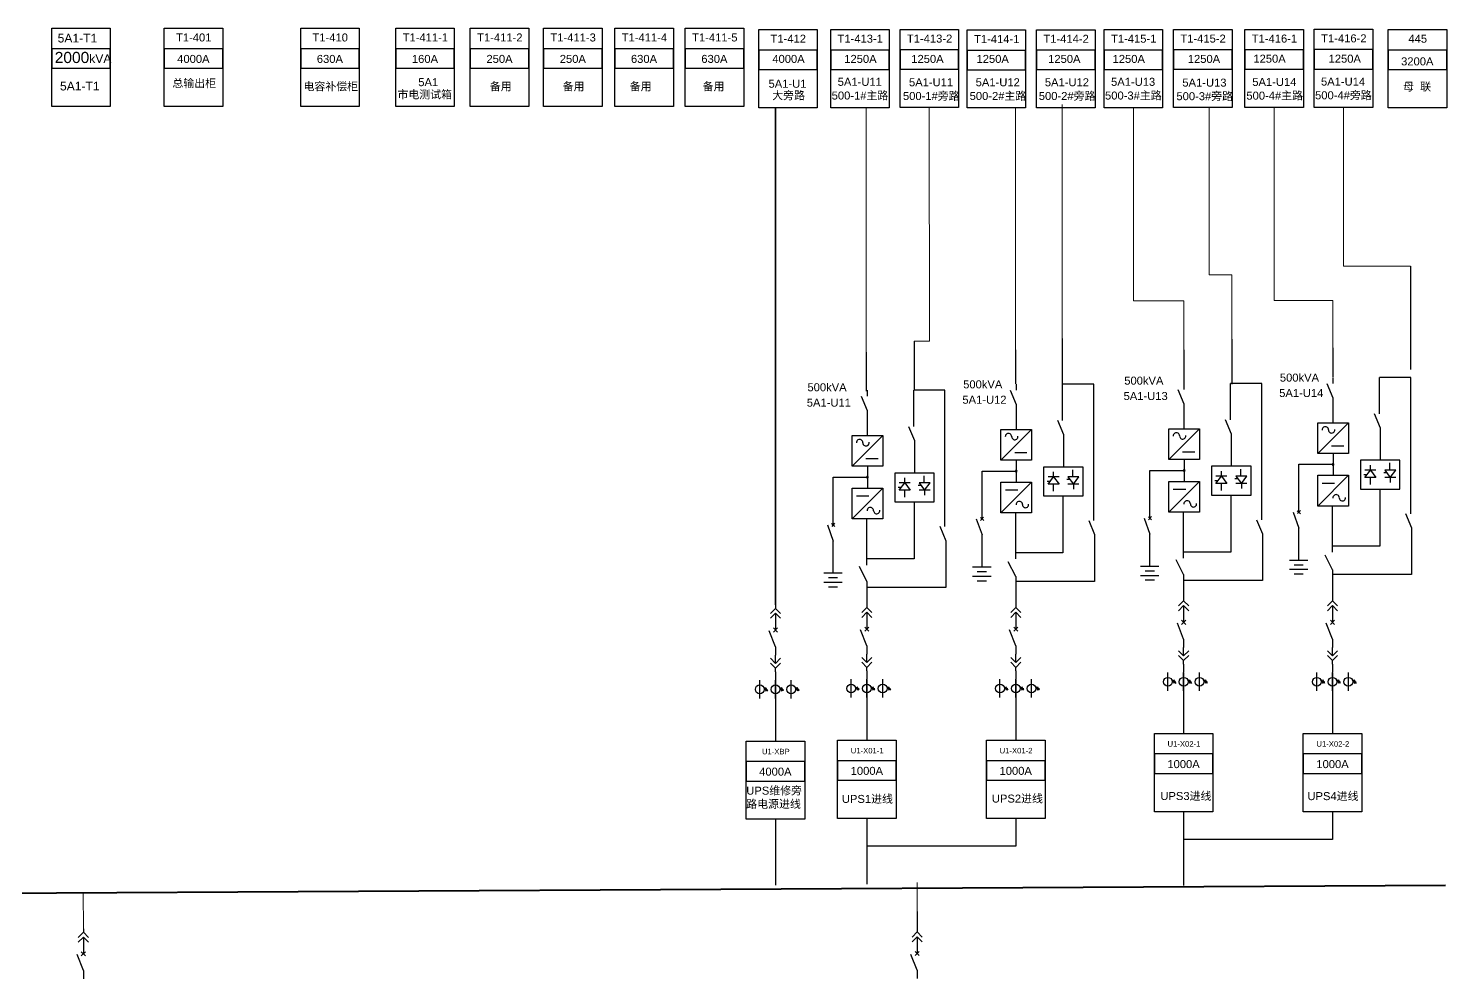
# Model space of a CAD drawing. Header units: millimetres. Extents: x -3460 to -460, y 6070 to 9130.
# Drawn here: x -2582.6 to -2456.2, y 6322.4 to 6407 of the extents above; entities that cross this region are included whole.
import ezdxf
from ezdxf.enums import TextEntityAlignment as Align

# ---------------------------------------------------------------- set-up
doc = ezdxf.new("R2010")
doc.units = ezdxf.units.MM
doc.header["$LTSCALE"] = 1000
doc.header["$MEASUREMENT"] = 0
doc.styles.get("Standard").update_dxf_attribs({"font": 'arial.ttf'})

# ---------------------------------------------------------------- blocks, each defined once
blk = doc.blocks.new('DYDQAA03')
at = {"color": 0}
for points in [[(0, 0), (0, -1.5)], [(-2.12, -3.62), (0, -1.5)], [(-2.12, -5.62), (0, -3.5)], [(2.12, -3.62), (0, -1.5)], [(2.12, -5.62), (0, -3.5)], [(0, -3.5), (0, -7)]]:
    blk.add_lwpolyline(points, dxfattribs=at)
blk = doc.blocks.new('DYDQAA09')
at = {"color": 0}
blk.add_lwpolyline([(0, 0), (0, -3.5)], dxfattribs=at)
blk.add_lwpolyline([(0, 0), (0, -3.5)], dxfattribs=at)
blk.add_lwpolyline([(0, 0), (0, -3.5)], dxfattribs=at)
blk.add_lwpolyline([(0, 0), (0, -3.5)], dxfattribs=at)
blk.add_lwpolyline([(0, 0), (0, -3.5)], dxfattribs=at)
blk.add_lwpolyline([(0, 0), (0, -3.5)], dxfattribs=at)
blk.add_lwpolyline([(0, 0), (0, -3.5)], dxfattribs=at)
blk.add_lwpolyline([(0, 0), (0, -3.5)], dxfattribs=at)
blk.add_lwpolyline([(0, 0), (0, -3.5)], dxfattribs=at)
blk = doc.blocks.new('DYDQ0201')
at = {"color": 0}
for points in [[(0.86, -0.86), (-0.86, 0.86)], [(-0.86, -0.86), (0.86, 0.86)], [(0, -7), (-2.61, -0.37)]]:
    blk.add_lwpolyline(points, dxfattribs=at)
blk = doc.blocks.new('DYDQAA04')
at = {"color": 0}
for points in [[(0, -3.5), (0, 0)], [(-2.12, -1.38), (0, -3.5)], [(-2.12, -3.38), (0, -5.5)], [(2.12, -1.38), (0, -3.5)], [(2.12, -3.38), (0, -5.5)], [(0, -7), (0, -5.5)]]:
    blk.add_lwpolyline(points, dxfattribs=at)
blk = doc.blocks.new('A$C03DD39B5')
for p, q in [((417, 475), (283, 392)), ((417, 422), (283, 339)), ((350, 333), (350, 467))]:
    blk.add_line(p, q)
blk.add_lwpolyline([(700, 167), (0, 167)])
blk.add_circle((350, 167), 167)
blk = doc.blocks.new('DYDQAA05')
at = {"color": 0}
blk.add_lwpolyline([(0, 0), (0, -7)], dxfattribs=at)

msp = doc.modelspace()

# ---------------------------------------------------------------- linework, layer by layer
at = {"color": 3, "lineweight": 13, "ltscale": 0.02468, "true_color": 0x00ff00}
for p, q in [((-2490.48, 6400.2, 7750.71), (-2490.48, 6379.38, 7629.92)), ((-2502.31, 6399.94, 120.78), (-2502.3, 6379.12)), ((-2477.37, 6399.94, 1506.8), (-2477.37, 6385.05)), ((-2465.41, 6399.95, -4616.33), (-2465.41, 6385.82)), ((-2477.37, 6385.05), (-2475.37, 6385.04)), ((-2475.37, 6379.3, 7629.92), (-2475.37, 6385.04)), ((-2465.41, 6385.82), (-2459.45, 6385.81, 7629.92)), ((-2503.65, 6379.12, 7629.92), (-2502.3, 6379.12))]:
    msp.add_line(p, q, dxfattribs=at)
at = {"color": 5, "lineweight": 35}
msp.add_line((-2516.01, 6399.92, 120.78), (-2516.01, 6355.66, -704.02), dxfattribs=at)
at = {"color": 6, "lineweight": 13, "ltscale": 0.02468, "true_color": 0xff00ff}
for p, q in [((-2507.92, 6377.87, 7629.92), (-2507.92, 6399.92, -570.86)), ((-2494.63, 6378.36, 7629.92), (-2494.63, 6399.9, 120.78)), ((-2484.12, 6399.92, 815.16), (-2484.12, 6382.74)), ((-2471.59, 6399.94, -5307.97), (-2471.59, 6382.77)), ((-2484.12, 6382.74), (-2479.63, 6382.74)), ((-2479.62, 6378.35, 7629.92), (-2479.63, 6382.74)), ((-2471.59, 6382.77), (-2466.37, 6382.77)), ((-2466.37, 6382.77), (-2466.37, 6378.1, 7629.92))]:
    msp.add_line(p, q, dxfattribs=at)
at = {"color": 3}
for p, q in [((-2459.45, 6385.81, 15259.85), (-2459.45, 6376.62, 15259.85)), ((-2490.48, 6379.38, 7629.92), (-2490.48, 6375.33, 7629.92)), ((-2475.37, 6379.3, 7629.92), (-2475.37, 6375.31, 7629.92)), ((-2487.64, 6363.17, -704.02), (-2487.64, 6375.3, -704.02)), ((-2472.69, 6363.23, -704.02), (-2472.69, 6375.36, -704.02)), ((-2459.42, 6363.76, -704.02), (-2459.42, 6375.89, -704.02)), ((-2500.91, 6362.63, -704.02), (-2500.91, 6374.76, -704.02)), ((-2462.18, 6365.96, -704.02), (-2462.18, 6362.5, -704.02)), ((-2503.66, 6364.83, -704.02), (-2503.66, 6361.37, -704.02)), ((-2497.61, 6363.31, -704.02), (-2497.61, 6364.77, -704.02)), ((-2490.4, 6365.37, -704.02), (-2490.4, 6361.91, -704.02)), ((-2482.66, 6363.37, -704.02), (-2482.66, 6364.83, -704.02)), ((-2475.44, 6365.43, -704.02), (-2475.44, 6361.97, -704.02)), ((-2469.4, 6363.91, -704.02), (-2469.4, 6365.37, -704.02)), ((-2510.88, 6362.78, -704.02), (-2510.88, 6364.23, -704.02)), ((-2497.45, 6363.16, -704.02), (-2497.75, 6363.44, -704.02)), ((-2497.47, 6363.46, -704.02), (-2497.74, 6363.18, -704.02)), ((-2494.6, 6359.74, -704.02), (-2494.6, 6363.86, -704.02)), ((-2482.52, 6363.52, -704.02), (-2482.79, 6363.24, -704.02)), ((-2482.5, 6363.22, -704.02), (-2482.79, 6363.5, -704.02)), ((-2479.65, 6359.8, -704.02), (-2479.65, 6363.91, -704.02)), ((-2469.9, 6363.91, -704.02), (-2469.4, 6362.48, -704.02)), ((-2469.24, 6363.76, -704.02), (-2469.53, 6364.04, -704.02)), ((-2469.25, 6364.06, -704.02), (-2469.52, 6363.78, -704.02)), ((-2466.39, 6360.34, -704.02), (-2466.39, 6364.45, -704.02)), ((-2459.89, 6363.78, -704.02), (-2459.36, 6362.5, -704.02)), ((-2511.38, 6362.78, -704.02), (-2510.88, 6361.34, -704.02)), ((-2510.72, 6362.62, -704.02), (-2511.01, 6362.91, -704.02)), ((-2510.74, 6362.92, -704.02), (-2511, 6362.64, -704.02)), ((-2507.87, 6359.2, -704.02), (-2507.87, 6363.32, -704.02)), ((-2501.38, 6362.65, -704.02), (-2500.84, 6361.37, -704.02)), ((-2498.12, 6363.31, -704.02), (-2497.61, 6361.88, -704.02)), ((-2488.11, 6363.18, -704.02), (-2487.58, 6361.91, -704.02)), ((-2483.16, 6363.37, -704.02), (-2482.66, 6361.94, -704.02)), ((-2473.16, 6363.24, -704.02), (-2472.62, 6361.97, -704.02)), ((-2469.4, 6359.61, -704.02), (-2469.4, 6362.48, -704.02)), ((-2459.36, 6362.5, -704.02), (-2459.36, 6358.35, -704.02)), ((-2510.88, 6358.48, -704.02), (-2510.88, 6361.34, -704.02)), ((-2500.84, 6361.37, -704.02), (-2500.84, 6357.21, -704.02)), ((-2497.61, 6359.01, -704.02), (-2497.61, 6361.88, -704.02)), ((-2487.58, 6361.91, -704.02), (-2487.58, 6357.75, -704.02)), ((-2482.66, 6359.07, -704.02), (-2482.66, 6361.94, -704.02)), ((-2472.62, 6361.97, -704.02), (-2472.62, 6357.81, -704.02)), ((-2479.65, 6358.35, -704.02), (-2480.31, 6359.66, -704.02)), ((-2466.39, 6358.77, -704.02), (-2467.05, 6360.09, -704.02)), ((-2507.87, 6357.75, -704.02), (-2508.53, 6359.06, -704.02)), ((-2494.6, 6358.18, -704.02), (-2495.27, 6359.49, -704.02)), ((-2466.39, 6358.77, -704.02), (-2466.39, 6356.33, -704.02)), ((-2507.87, 6357.75, -704.02), (-2507.87, 6355.74, -704.02)), ((-2500.84, 6357.21, -704.02), (-2507.87, 6357.21, -704.02)), ((-2494.6, 6358.18, -704.02), (-2494.6, 6355.74, -704.02)), ((-2487.58, 6357.75, -704.02), (-2494.6, 6357.75, -704.02)), ((-2479.65, 6358.35, -704.02), (-2479.65, 6356.33, -704.02)), ((-2472.62, 6357.81, -704.02), (-2479.65, 6357.81, -704.02)), ((-2459.36, 6358.35, -704.02), (-2466.39, 6358.35, -704.02))]:
    msp.add_line(p, q, dxfattribs=at)
at = {"color": 3, "true_color": 0x00ff00}
msp.add_line((-2503.65, 6379.12, 7629.92), (-2503.65, 6374.81, 7629.92), dxfattribs=at)
at = {"color": 6}
for p, q in [((-2507.92, 6378.16, 7629.92), (-2507.92, 6374.67, 7629.92)), ((-2494.63, 6378.36, 7629.92), (-2494.63, 6375.35, 7629.92)), ((-2479.62, 6378.35, 7629.92), (-2479.62, 6375.26, 7629.92)), ((-2466.37, 6378.54, 7629.92), (-2466.37, 6375.95, 7629.92))]:
    msp.add_line(p, q, dxfattribs=at)
at = {"color": 3, "lineweight": -2}
for p, q in [((-2495.11, 6374.77, -704.02), (-2494.58, 6373.49, -704.02)), ((-2494.55, 6374.77, -704.02), (-2494.55, 6375.3, -704.02)), ((-2487.64, 6375.3, -704.02), (-2490.43, 6375.3, -704.02)), ((-2490.43, 6372.08, -704.02), (-2490.43, 6375.3, -704.02)), ((-2487.64, 6375.3, -704.02), (-2490.43, 6375.3, -704.02)), ((-2480.16, 6374.83, -704.02), (-2479.63, 6373.55, -704.02)), ((-2479.59, 6374.83, -704.02), (-2479.59, 6375.36, -704.02)), ((-2472.69, 6375.36, -704.02), (-2475.47, 6375.36, -704.02)), ((-2475.47, 6372.13, -704.02), (-2475.47, 6375.36, -704.02)), ((-2472.69, 6375.36, -704.02), (-2475.47, 6375.36, -704.02)), ((-2466.9, 6375.37, -704.02), (-2466.36, 6374.09, -704.02)), ((-2466.33, 6375.37, -704.02), (-2466.33, 6375.89, -704.02)), ((-2459.42, 6375.89, -704.02), (-2462.21, 6375.89, -704.02)), ((-2462.21, 6372.67, -704.02), (-2462.21, 6375.89, -704.02)), ((-2459.42, 6375.89, -704.02), (-2462.21, 6375.89, -704.02)), ((-2508.38, 6374.23, -704.02), (-2507.84, 6372.96, -704.02)), ((-2507.81, 6374.24, -704.02), (-2507.81, 6374.76, -704.02)), ((-2500.91, 6374.76, -704.02), (-2503.69, 6374.76, -704.02)), ((-2503.69, 6371.54, -704.02), (-2503.69, 6374.76, -704.02)), ((-2500.91, 6374.76, -704.02), (-2503.69, 6374.76, -704.02)), ((-2479.63, 6373.55, -704.02), (-2479.63, 6371.37, -704.02)), ((-2466.36, 6374.09, -704.02), (-2466.36, 6371.91, -704.02)), ((-2507.84, 6372.96, -704.02), (-2507.84, 6370.77, -704.02)), ((-2494.58, 6373.49, -704.02), (-2494.58, 6371.31, -704.02)), ((-2462.68, 6372.69, -704.02), (-2462.14, 6371.41, -704.02)), ((-2504.16, 6371.55, -704.02), (-2503.63, 6370.28, -704.02)), ((-2493.2, 6371.27, -704.02), (-2495.93, 6368.54, -704.02)), ((-2495.93, 6371.27, -704.02), (-2493.2, 6371.27, -704.02)), ((-2495.93, 6368.54, -704.02), (-2495.93, 6371.27, -704.02)), ((-2493.2, 6371.27, -704.02), (-2493.2, 6368.54, -704.02)), ((-2490.9, 6372.09, -704.02), (-2490.36, 6370.81, -704.02)), ((-2478.24, 6371.33, -704.02), (-2480.98, 6368.6, -704.02)), ((-2480.98, 6371.33, -704.02), (-2478.24, 6371.33, -704.02)), ((-2480.98, 6368.6, -704.02), (-2480.98, 6371.33, -704.02)), ((-2478.24, 6371.33, -704.02), (-2478.24, 6368.6, -704.02)), ((-2475.94, 6372.15, -704.02), (-2475.41, 6370.87, -704.02)), ((-2464.98, 6371.87, -704.02), (-2467.71, 6369.14, -704.02)), ((-2467.71, 6371.87, -704.02), (-2464.98, 6371.87, -704.02)), ((-2467.71, 6369.14, -704.02), (-2467.71, 6371.87, -704.02)), ((-2464.98, 6371.87, -704.02), (-2464.98, 6369.14, -704.02)), ((-2462.14, 6371.41, -704.02), (-2462.14, 6368.53, -704.02)), ((-2506.46, 6370.73, -704.02), (-2509.19, 6368, -704.02)), ((-2509.19, 6370.73, -704.02), (-2506.46, 6370.73, -704.02)), ((-2509.19, 6368, -704.02), (-2509.19, 6370.73, -704.02)), ((-2506.46, 6370.73, -704.02), (-2506.46, 6368, -704.02)), ((-2503.63, 6370.28, -704.02), (-2503.63, 6367.39, -704.02)), ((-2490.36, 6370.81, -704.02), (-2490.36, 6367.93, -704.02)), ((-2475.41, 6370.87, -704.02), (-2475.41, 6367.99, -704.02)), ((-2466.48, 6369.82, -704.02), (-2465.39, 6369.82, -704.02)), ((-2507.96, 6368.68, -704.02), (-2506.87, 6368.68, -704.02)), ((-2493.2, 6368.54, -704.02), (-2495.93, 6368.54, -704.02)), ((-2494.7, 6369.22, -704.02), (-2493.61, 6369.22, -704.02)), ((-2494.56, 6368.55, -704.02), (-2494.56, 6366.63, -704.02)), ((-2478.24, 6368.6, -704.02), (-2480.98, 6368.6, -704.02)), ((-2479.75, 6369.28, -704.02), (-2478.65, 6369.28, -704.02)), ((-2479.6, 6368.61, -704.02), (-2479.6, 6366.69, -704.02)), ((-2464.98, 6369.14, -704.02), (-2467.71, 6369.14, -704.02)), ((-2466.34, 6369.15, -704.02), (-2466.34, 6367.22, -704.02)), ((-2462.14, 6368.53, -704.02), (-2463.91, 6368.53, -704.02)), ((-2463.91, 6368.53, -704.02), (-2463.91, 6365.96, -704.02)), ((-2460.38, 6368.53, -704.02), (-2462.14, 6368.53, -704.02)), ((-2460.38, 6365.96, -704.02), (-2460.38, 6368.53, -704.02)), ((-2506.46, 6368, -704.02), (-2509.19, 6368, -704.02)), ((-2507.82, 6368.02, -704.02), (-2507.82, 6366.09, -704.02)), ((-2503.63, 6367.39, -704.02), (-2505.39, 6367.39, -704.02)), ((-2505.39, 6367.39, -704.02), (-2505.39, 6364.83, -704.02)), ((-2501.86, 6367.39, -704.02), (-2503.63, 6367.39, -704.02)), ((-2501.86, 6364.83, -704.02), (-2501.86, 6367.39, -704.02)), ((-2497.61, 6367.57, -704.02), (-2494.56, 6367.57, -704.02)), ((-2497.61, 6364.77, -704.02), (-2497.61, 6367.57, -704.02)), ((-2497.61, 6364.77, -704.02), (-2497.61, 6367.54, -704.02)), ((-2490.36, 6367.93, -704.02), (-2492.13, 6367.93, -704.02)), ((-2492.13, 6367.93, -704.02), (-2492.13, 6365.37, -704.02)), ((-2491.23, 6367.06, -704.02), (-2491.23, 6367.5, -704.02)), ((-2488.6, 6367.93, -704.02), (-2490.36, 6367.93, -704.02)), ((-2489.51, 6367.08, -704.02), (-2489.51, 6367.69, -704.02)), ((-2488.6, 6365.37, -704.02), (-2488.6, 6367.93, -704.02)), ((-2482.66, 6367.63, -704.02), (-2479.6, 6367.63, -704.02)), ((-2482.66, 6364.83, -704.02), (-2482.66, 6367.63, -704.02)), ((-2482.66, 6364.83, -704.02), (-2482.66, 6367.6, -704.02)), ((-2475.41, 6367.99, -704.02), (-2477.17, 6367.99, -704.02)), ((-2477.17, 6367.99, -704.02), (-2477.17, 6365.43, -704.02)), ((-2476.28, 6367.12, -704.02), (-2476.28, 6367.56, -704.02)), ((-2473.64, 6367.99, -704.02), (-2475.41, 6367.99, -704.02)), ((-2474.55, 6367.14, -704.02), (-2474.55, 6367.75, -704.02)), ((-2473.64, 6365.43, -704.02), (-2473.64, 6367.99, -704.02)), ((-2469.4, 6368.17, -704.02), (-2466.34, 6368.17, -704.02)), ((-2469.4, 6365.37, -704.02), (-2469.4, 6368.17, -704.02)), ((-2469.4, 6365.37, -704.02), (-2469.4, 6368.14, -704.02)), ((-2463.33, 6367.24, -704.02), (-2463.59, 6367.24, -704.02)), ((-2462.52, 6367.66, -704.02), (-2463.51, 6367.66, -704.02)), ((-2463.51, 6367, -704.02), (-2463.02, 6367.66, -704.02)), ((-2463.02, 6367.66, -704.02), (-2463.02, 6368.1, -704.02)), ((-2463.02, 6367.66, -704.02), (-2462.52, 6367, -704.02)), ((-2461.57, 6367.42, -704.02), (-2461.83, 6367.42, -704.02)), ((-2460.76, 6367.66, -704.02), (-2461.74, 6367.66, -704.02)), ((-2461.74, 6367.66, -704.02), (-2461.25, 6367, -704.02)), ((-2461.29, 6367.67, -704.02), (-2461.29, 6368.29, -704.02)), ((-2461.25, 6367, -704.02), (-2460.76, 6367.66, -704.02)), ((-2510.88, 6367.03, -704.02), (-2507.82, 6367.03, -704.02)), ((-2510.88, 6364.23, -704.02), (-2510.88, 6367.03, -704.02)), ((-2510.88, 6364.23, -704.02), (-2510.88, 6367, -704.02)), ((-2509.19, 6366.05, -704.02), (-2506.46, 6366.05, -704.02)), ((-2506.46, 6366.05, -704.02), (-2509.19, 6363.32, -704.02)), ((-2509.19, 6363.32, -704.02), (-2509.19, 6366.05, -704.02)), ((-2506.46, 6366.05, -704.02), (-2506.46, 6363.32, -704.02)), ((-2504.81, 6366.11, -704.02), (-2505.08, 6366.11, -704.02)), ((-2504, 6366.52, -704.02), (-2504.99, 6366.52, -704.02)), ((-2504.99, 6365.87, -704.02), (-2504.5, 6366.52, -704.02)), ((-2504.5, 6366.53, -704.02), (-2504.5, 6366.96, -704.02)), ((-2504.5, 6366.52, -704.02), (-2504, 6365.87, -704.02)), ((-2503.05, 6366.28, -704.02), (-2503.31, 6366.28, -704.02)), ((-2502.24, 6366.52, -704.02), (-2503.22, 6366.52, -704.02)), ((-2503.22, 6366.52, -704.02), (-2502.73, 6365.87, -704.02)), ((-2502.77, 6366.54, -704.02), (-2502.77, 6367.15, -704.02)), ((-2502.73, 6365.87, -704.02), (-2502.24, 6366.52, -704.02)), ((-2495.93, 6366.59, -704.02), (-2493.2, 6366.59, -704.02)), ((-2493.2, 6366.59, -704.02), (-2495.93, 6363.86, -704.02)), ((-2495.93, 6363.86, -704.02), (-2495.93, 6366.59, -704.02)), ((-2493.2, 6366.59, -704.02), (-2493.2, 6363.86, -704.02)), ((-2491.55, 6366.65, -704.02), (-2491.81, 6366.65, -704.02)), ((-2490.74, 6367.06, -704.02), (-2491.73, 6367.06, -704.02)), ((-2491.73, 6366.4, -704.02), (-2491.23, 6367.06, -704.02)), ((-2490.74, 6366.4, -704.02), (-2491.73, 6366.4, -704.02)), ((-2491.27, 6366.39, -704.02), (-2491.27, 6365.77, -704.02)), ((-2491.23, 6367.06, -704.02), (-2490.74, 6366.4, -704.02)), ((-2489.79, 6366.82, -704.02), (-2490.05, 6366.82, -704.02)), ((-2488.98, 6367.06, -704.02), (-2489.96, 6367.06, -704.02)), ((-2489.96, 6367.06, -704.02), (-2489.47, 6366.4, -704.02)), ((-2488.98, 6366.4, -704.02), (-2489.96, 6366.4, -704.02)), ((-2489.47, 6366.4, -704.02), (-2488.98, 6367.06, -704.02)), ((-2489.47, 6366.4, -704.02), (-2489.47, 6365.96, -704.02)), ((-2480.98, 6366.65, -704.02), (-2478.24, 6366.65, -704.02)), ((-2478.24, 6366.65, -704.02), (-2480.98, 6363.91, -704.02)), ((-2480.98, 6363.91, -704.02), (-2480.98, 6366.65, -704.02)), ((-2480.57, 6365.97, -704.02), (-2479.47, 6365.97, -704.02)), ((-2478.24, 6366.65, -704.02), (-2478.24, 6363.91, -704.02)), ((-2476.6, 6366.7, -704.02), (-2476.86, 6366.7, -704.02)), ((-2475.79, 6367.12, -704.02), (-2476.77, 6367.12, -704.02)), ((-2476.77, 6366.46, -704.02), (-2476.28, 6367.12, -704.02)), ((-2475.79, 6366.46, -704.02), (-2476.77, 6366.46, -704.02)), ((-2476.32, 6366.45, -704.02), (-2476.32, 6365.83, -704.02)), ((-2476.28, 6367.12, -704.02), (-2475.79, 6366.46, -704.02)), ((-2474.83, 6366.88, -704.02), (-2475.09, 6366.88, -704.02)), ((-2474.02, 6367.12, -704.02), (-2475, 6367.12, -704.02)), ((-2475, 6367.12, -704.02), (-2474.51, 6366.46, -704.02)), ((-2474.02, 6366.46, -704.02), (-2475, 6366.46, -704.02)), ((-2474.51, 6366.46, -704.02), (-2474.02, 6367.12, -704.02)), ((-2474.51, 6366.46, -704.02), (-2474.51, 6366.02, -704.02)), ((-2467.71, 6367.19, -704.02), (-2464.98, 6367.19, -704.02)), ((-2464.98, 6367.19, -704.02), (-2467.71, 6364.45, -704.02)), ((-2467.71, 6364.45, -704.02), (-2467.71, 6367.19, -704.02)), ((-2467.3, 6366.5, -704.02), (-2466.21, 6366.5, -704.02)), ((-2464.98, 6367.19, -704.02), (-2464.98, 6364.45, -704.02)), ((-2463.91, 6365.96, -704.02), (-2462.14, 6365.96, -704.02)), ((-2462.52, 6367, -704.02), (-2463.51, 6367, -704.02)), ((-2463.05, 6366.98, -704.02), (-2463.05, 6366.37, -704.02)), ((-2462.14, 6365.96, -704.02), (-2460.38, 6365.96, -704.02)), ((-2460.76, 6367, -704.02), (-2461.74, 6367, -704.02)), ((-2461.25, 6367, -704.02), (-2461.25, 6366.56, -704.02)), ((-2508.78, 6365.37, -704.02), (-2507.69, 6365.37, -704.02)), ((-2505.39, 6364.83, -704.02), (-2503.63, 6364.83, -704.02)), ((-2504, 6365.87, -704.02), (-2504.99, 6365.87, -704.02)), ((-2504.53, 6365.85, -704.02), (-2504.53, 6365.24, -704.02)), ((-2503.63, 6364.83, -704.02), (-2501.86, 6364.83, -704.02)), ((-2502.24, 6365.87, -704.02), (-2503.22, 6365.87, -704.02)), ((-2502.73, 6365.86, -704.02), (-2502.73, 6365.42, -704.02)), ((-2495.52, 6365.91, -704.02), (-2494.43, 6365.91, -704.02)), ((-2492.13, 6365.37, -704.02), (-2490.36, 6365.37, -704.02)), ((-2490.36, 6365.37, -704.02), (-2488.6, 6365.37, -704.02)), ((-2477.17, 6365.43, -704.02), (-2475.41, 6365.43, -704.02)), ((-2475.41, 6365.43, -704.02), (-2473.64, 6365.43, -704.02)), ((-2493.2, 6363.86, -704.02), (-2495.93, 6363.86, -704.02)), ((-2478.24, 6363.91, -704.02), (-2480.98, 6363.91, -704.02)), ((-2464.98, 6364.45, -704.02), (-2467.71, 6364.45, -704.02)), ((-2506.46, 6363.32, -704.02), (-2509.19, 6363.32, -704.02))]:
    msp.add_line(p, q, dxfattribs=at)
for p, q in [((-2479.65, 6349.58, 1497.21), (-2479.65, 6347.94, 1497.21)), ((-2466.39, 6349.58, 1497.21), (-2466.39, 6347.94, 1497.21)), ((-2516.01, 6348.91, 1497.21), (-2516.01, 6347.27, 1497.21)), ((-2507.87, 6348.99, 1497.21), (-2507.87, 6347.35, 1497.21)), ((-2494.6, 6348.99, 1497.21), (-2494.6, 6347.35, 1497.21)), ((-2516.01, 6347.27, 3698.43), (-2516.01, 6343.52, 1338.4)), ((-2507.87, 6347.35, 3698.43), (-2507.87, 6343.6, 1370.91)), ((-2494.6, 6347.35, 3698.43), (-2494.6, 6343.6, 1339.42)), ((-2479.65, 6347.94, 3698.43), (-2479.65, 6344.19, 1370.91)), ((-2466.39, 6347.94, 3698.43), (-2466.39, 6344.19, 1339.42)), ((-2479.65, 6337.24, 1370.91), (-2479.65, 6330.66, 1370.91)), ((-2466.39, 6337.24, 1370.91), (-2466.39, 6334.77, 1370.91)), ((-2516.01, 6336.57, 1370.91), (-2516.01, 6330.71, 1370.91)), ((-2507.87, 6336.64, 1370.91), (-2507.87, 6330.79, 1370.91)), ((-2494.6, 6336.64, 1370.91), (-2494.6, 6334.17, 1370.91)), ((-2466.39, 6334.77, 1370.91), (-2479.65, 6334.77, 1370.91)), ((-2494.6, 6334.17, 1370.91), (-2507.87, 6334.17, 1370.91))]:
    msp.add_line(p, q)
at = {"color": 1, "lineweight": 40}
msp.add_line((-2596.55, 6329.93, -5297.08), (-2456.32, 6330.71, -5297.08), dxfattribs=at)
at = {"color": 0, "lineweight": 20}
for p, q in [((-2503.39, 6328.34), (-2503.39, 6330.92, 1383.28)), ((-2577.66, 6326.82, 6938.28), (-2577.68, 6330.07, -5297.08))]:
    msp.add_line(p, q, dxfattribs=at)
for points, elevation in [([(-2580.47, 6406.99), (-2575.26, 6406.99), (-2575.26, 6400.03), (-2580.47, 6400.03)], -16466.32), ([(-2570.46, 6406.99), (-2565.25, 6406.99), (-2565.25, 6400.03), (-2570.46, 6400.03)], -20050.47), ([(-2558.3, 6406.99), (-2553.09, 6406.99), (-2553.09, 6400.03), (-2558.3, 6400.03)], -19076.15), ([(-2549.83, 6406.99), (-2544.62, 6406.99), (-2544.62, 6400.03), (-2549.83, 6400.03)], -19232.52), ([(-2543.19, 6406.99), (-2537.98, 6406.99), (-2537.98, 6400.03), (-2543.19, 6400.03)], -19232.52), ([(-2536.66, 6406.99), (-2531.45, 6406.99), (-2531.45, 6400.03), (-2536.66, 6400.03)], -19232.52), ([(-2530.31, 6406.99), (-2525.1, 6406.99), (-2525.1, 6400.03), (-2530.31, 6400.03)], -19232.52), ([(-2524.04, 6406.99), (-2518.84, 6406.99), (-2518.84, 6400.03), (-2524.04, 6400.03)], -19232.52), ([(-2517.5, 6406.88), (-2512.29, 6406.88), (-2512.29, 6399.92), (-2517.5, 6399.92)], 120.78), ([(-2511.09, 6406.88), (-2505.88, 6406.88), (-2505.88, 6399.92), (-2511.09, 6399.92)], -570.86), ([(-2504.91, 6406.89), (-2499.7, 6406.89), (-2499.7, 6399.94), (-2504.91, 6399.94)], 120.78), ([(-2498.93, 6406.85), (-2493.73, 6406.85), (-2493.73, 6399.9), (-2498.93, 6399.9)], 120.78), ([(-2492.75, 6406.87), (-2487.54, 6406.87), (-2487.54, 6399.91), (-2492.75, 6399.91)], 812.42), ([(-2486.73, 6406.88), (-2481.52, 6406.88), (-2481.52, 6399.92), (-2486.73, 6399.92)], 815.16), ([(-2480.55, 6406.89), (-2475.34, 6406.89), (-2475.34, 6399.94), (-2480.55, 6399.94)], 1506.8), ([(-2474.19, 6406.89), (-2468.98, 6406.89), (-2468.98, 6399.94), (-2474.19, 6399.94)], -5307.97), ([(-2468.01, 6406.91), (-2462.8, 6406.91), (-2462.8, 6399.95), (-2468.01, 6399.95)], -4616.33), ([(-2461.43, 6406.88), (-2456.22, 6406.88), (-2456.22, 6399.92), (-2461.43, 6399.92)], 120.78), ([(-2580.47, 6403.43), (-2575.26, 6403.43), (-2575.26, 6405.17), (-2580.47, 6405.17)], -16466.32), ([(-2570.46, 6403.43), (-2565.25, 6403.43), (-2565.25, 6405.17), (-2570.46, 6405.17)], -20050.47), ([(-2558.3, 6403.43), (-2553.09, 6403.43), (-2553.09, 6405.17), (-2558.3, 6405.17)], -19076.15), ([(-2549.83, 6403.43), (-2544.62, 6403.43), (-2544.62, 6405.17), (-2549.83, 6405.17)], -19232.52), ([(-2543.19, 6403.43), (-2537.98, 6403.43), (-2537.98, 6405.17), (-2543.19, 6405.17)], -19232.52), ([(-2536.66, 6403.43), (-2531.45, 6403.43), (-2531.45, 6405.17), (-2536.66, 6405.17)], -19232.52), ([(-2530.31, 6403.43), (-2525.1, 6403.43), (-2525.1, 6405.17), (-2530.31, 6405.17)], -19232.52), ([(-2524.04, 6403.43), (-2518.84, 6403.43), (-2518.84, 6405.17), (-2524.04, 6405.17)], -19232.52), ([(-2468.01, 6403.36), (-2462.8, 6403.36), (-2462.8, 6405.09), (-2468.01, 6405.09)], -4616.33), ([(-2517.5, 6403.32), (-2512.29, 6403.32), (-2512.29, 6405.06), (-2517.5, 6405.06)], 120.78), ([(-2511.09, 6403.32), (-2505.88, 6403.32), (-2505.88, 6405.06), (-2511.09, 6405.06)], -570.86), ([(-2504.91, 6403.34), (-2499.7, 6403.34), (-2499.7, 6405.08), (-2504.91, 6405.08)], 120.78), ([(-2498.93, 6403.3), (-2493.73, 6403.3), (-2493.73, 6405.03), (-2498.93, 6405.03)], 120.78), ([(-2492.75, 6403.31), (-2487.54, 6403.31), (-2487.54, 6405.05), (-2492.75, 6405.05)], 812.42), ([(-2486.73, 6403.32), (-2481.52, 6403.32), (-2481.52, 6405.06), (-2486.73, 6405.06)], 815.16), ([(-2480.55, 6403.34), (-2475.34, 6403.34), (-2475.34, 6405.08), (-2480.55, 6405.08)], 1506.8), ([(-2474.19, 6403.34), (-2468.98, 6403.34), (-2468.98, 6405.08), (-2474.19, 6405.08)], -5307.97), ([(-2461.43, 6403.32), (-2456.22, 6403.32), (-2456.22, 6405.06), (-2461.43, 6405.06)], 120.78), ([(-2518.61, 6343.52), (-2513.4, 6343.52), (-2513.4, 6336.57), (-2518.61, 6336.57)], 1338.4), ([(-2510.47, 6343.6), (-2505.26, 6343.6), (-2505.26, 6336.64), (-2510.47, 6336.64)], 1370.91), ([(-2497.21, 6343.6), (-2492, 6343.6), (-2492, 6336.64), (-2497.21, 6336.64)], 1339.42), ([(-2482.25, 6344.19), (-2477.04, 6344.19), (-2477.04, 6337.24), (-2482.25, 6337.24)], 1370.91), ([(-2468.99, 6344.19), (-2463.78, 6344.19), (-2463.78, 6337.24), (-2468.99, 6337.24)], 1339.42), ([(-2482.25, 6340.64), (-2477.04, 6340.64), (-2477.04, 6342.38), (-2482.25, 6342.38)], 1370.91), ([(-2468.99, 6340.64), (-2463.78, 6340.64), (-2463.78, 6342.38), (-2468.99, 6342.38)], 1339.42), ([(-2518.61, 6339.97), (-2513.4, 6339.97), (-2513.4, 6341.7), (-2518.61, 6341.7)], 1338.4), ([(-2510.47, 6340.04), (-2505.26, 6340.04), (-2505.26, 6341.78), (-2510.47, 6341.78)], 1370.91), ([(-2497.21, 6340.04), (-2492, 6340.04), (-2492, 6341.78), (-2497.21, 6341.78)], 1339.42)]:
    msp.add_lwpolyline(points, close=True, dxfattribs=dict(elevation=elevation))
at = {"color": 3, "elevation": -704.02}
for points in [[(-2462.18, 6362.5), (-2462.18, 6360.88), (-2466.39, 6360.88)], [(-2503.66, 6361.37), (-2503.66, 6359.75), (-2507.87, 6359.75)], [(-2490.4, 6361.91), (-2490.4, 6360.29), (-2494.6, 6360.29)], [(-2475.44, 6361.97), (-2475.44, 6360.35), (-2479.65, 6360.35)], [(-2468.59, 6359.61), (-2470.23, 6359.61)], [(-2510.07, 6358.48), (-2511.71, 6358.48)], [(-2496.81, 6359.01), (-2498.45, 6359.01)], [(-2497.22, 6358.6), (-2498.04, 6358.6)], [(-2481.85, 6359.07), (-2483.49, 6359.07)], [(-2482.26, 6358.66), (-2483.08, 6358.66)], [(-2468.59, 6358.79), (-2470.23, 6358.79)], [(-2469, 6359.2), (-2469.82, 6359.2)], [(-2469, 6358.38), (-2469.82, 6358.38)], [(-2510.07, 6357.66), (-2511.71, 6357.66)], [(-2510.48, 6358.07), (-2511.3, 6358.07)], [(-2510.48, 6357.24), (-2511.3, 6357.24)], [(-2496.81, 6358.19), (-2498.45, 6358.19)], [(-2497.22, 6357.78), (-2498.04, 6357.78)], [(-2481.85, 6358.25), (-2483.49, 6358.25)], [(-2482.26, 6357.84), (-2483.08, 6357.84)]]:
    msp.add_lwpolyline(points, dxfattribs=at)
at = {"color": 3, "lineweight": -2}
for centre, radius, start, end in [((-2467.03, 6371.23, -704.02), 0.29, 0, 183.1262), ((-2466.47, 6371.23, -704.02), 0.276, 180, 7.6852), ((-2508.51, 6370.09, -704.02), 0.29, 0, 183.1262), ((-2507.95, 6370.09, -704.02), 0.276, 180, 7.6852), ((-2495.25, 6370.63, -704.02), 0.29, 0, 183.1262), ((-2494.68, 6370.63, -704.02), 0.276, 180, 7.6852), ((-2480.29, 6370.69, -704.02), 0.29, 0, 183.1262), ((-2479.73, 6370.69, -704.02), 0.276, 180, 7.6852), ((-2494.56, 6367.56, -704.02), 0.0769, 0, 180), ((-2494.56, 6367.56, -704.02), 0.0769, 180, 0), ((-2479.6, 6367.62, -704.02), 0.0769, 0, 180), ((-2479.6, 6367.62, -704.02), 0.0769, 180, 0), ((-2466.34, 6368.16, -704.02), 0.0769, 0, 180), ((-2466.34, 6368.16, -704.02), 0.0769, 180, 0), ((-2507.82, 6367.02, -704.02), 0.0769, 0, 180), ((-2507.82, 6367.02, -704.02), 0.0769, 180, 0), ((-2494.29, 6364.58, -704.02), 0.29, 0, 183.1262), ((-2479.34, 6364.64, -704.02), 0.29, 0, 183.1262), ((-2478.77, 6364.64, -704.02), 0.276, 180, 7.6852), ((-2466.07, 6365.18, -704.02), 0.29, 0, 183.1262), ((-2465.51, 6365.18, -704.02), 0.276, 180, 7.6852), ((-2507.56, 6364.04, -704.02), 0.29, 0, 183.1262), ((-2506.99, 6364.04, -704.02), 0.276, 180, 7.6852), ((-2493.73, 6364.58, -704.02), 0.276, 180, 7.6852)]:
    msp.add_arc(centre, radius, start, end, dxfattribs=at)

# ---------------------------------------------------------------- block references
at = {"xscale": 0.2128962921302706, "yscale": 0.2128962921302706, "zscale": 0.2128962921302706}
for name, p in [('DYDQAA03', (-2479.65, 6356.33, -704.02)), ('DYDQAA03', (-2466.39, 6356.33, -704.02)), ('DYDQAA03', (-2516.01, 6355.66, -704.02)), ('DYDQAA03', (-2507.87, 6355.74, -704.02)), ('DYDQAA03', (-2494.6, 6355.74, -704.02)), ('DYDQAA09', (-2479.65, 6354.84, -704.02)), ('DYDQAA09', (-2466.39, 6354.84, -704.02)), ('DYDQ0201', (-2516.01, 6353.42, -704.02)), ('DYDQAA09', (-2516.01, 6354.17, -704.02)), ('DYDQ0201', (-2507.87, 6353.5, -704.02)), ('DYDQAA09', (-2507.87, 6354.25, -704.02)), ('DYDQ0201', (-2494.6, 6353.5, -704.02)), ('DYDQAA09', (-2494.6, 6354.25, -704.02)), ('DYDQ0201', (-2479.65, 6354.1, -704.02)), ('DYDQ0201', (-2466.39, 6354.1, -704.02)), ('DYDQAA09', (-2479.65, 6352.61, -704.02)), ('DYDQAA09', (-2466.39, 6352.61, -704.02)), ('DYDQAA04', (-2516.01, 6351.19, -704.02)), ('DYDQAA09', (-2516.01, 6351.93, -704.02)), ('DYDQAA04', (-2507.87, 6351.26, -704.02)), ('DYDQAA09', (-2507.87, 6352.01, -704.02)), ('DYDQAA04', (-2494.6, 6351.26, -704.02)), ('DYDQAA09', (-2494.6, 6352.01, -704.02)), ('DYDQAA04', (-2479.65, 6351.86, -704.02)), ('DYDQAA04', (-2466.39, 6351.86, -704.02)), ('DYDQAA09', (-2516.01, 6349.7, -704.02)), ('DYDQAA09', (-2507.87, 6349.77, -704.02)), ('DYDQAA09', (-2494.6, 6349.77, -704.02)), ('DYDQAA09', (-2479.65, 6350.37, -704.02)), ('DYDQAA09', (-2466.39, 6350.37, -704.02)), ('DYDQAA03', (-2577.66, 6326.82, 6938.28)), ('DYDQAA03', (-2503.39, 6326.85)), ('DYDQ0201', (-2577.66, 6324.59, 6938.28)), ('DYDQAA09', (-2577.66, 6325.33, 6938.28)), ('DYDQ0201', (-2503.39, 6324.61)), ('DYDQAA09', (-2503.39, 6325.36)), ('DYDQAA09', (-2577.66, 6323.1, 6938.28)), ('DYDQAA09', (-2503.39, 6323.12))]:
    msp.add_blockref(name, p, dxfattribs=at)
at = {"linetype": 'Continuous', "xscale": 0.00233888397733859, "yscale": 0.00233888397733859, "zscale": 0.00233888397733859, "rotation": 270}
for p in [(-2481.44, 6349.63, 1497.21), (-2480.04, 6349.63, 1497.21), (-2478.63, 6349.63, 1497.21), (-2468.18, 6349.63, 1497.21), (-2466.78, 6349.63, 1497.21), (-2465.37, 6349.63, 1497.21), (-2517.8, 6348.95, 1497.21), (-2516.4, 6348.95, 1497.21), (-2515, 6348.95, 1497.21), (-2509.66, 6349.03, 1497.21), (-2508.26, 6349.03, 1497.21), (-2506.85, 6349.03, 1497.21), (-2496.4, 6349.03, 1497.21), (-2494.99, 6349.03, 1497.21), (-2493.59, 6349.03, 1497.21)]:
    msp.add_blockref('A$C03DD39B5', p, dxfattribs=at)
at = {"color": 0, "xscale": 0.2128962921302706, "yscale": 0.2128962921302706, "zscale": 0.2128962921302706}
msp.add_blockref('DYDQAA05', (-2503.39, 6328.34), dxfattribs=at)

# ---------------------------------------------------------------- texts
at = {"lineweight": 0}
for s, height, p in [('T1-401', 0.713, (-2567.83, 6405.82, -21433.75)), ('T1-410', 0.713, (-2555.67, 6405.82, -20459.44)), ('T1-411-1', 0.713, (-2547.2, 6405.82, -20615.81)), ('T1-411-2', 0.713, (-2540.56, 6405.82, -20615.81)), ('T1-411-3', 0.713, (-2534.03, 6405.82, -20615.81)), ('T1-411-4', 0.713, (-2527.68, 6405.82, -20615.81)), ('T1-411-5', 0.713, (-2521.41, 6405.82, -20615.81)), ('T1-412', 0.713, (-2514.87, 6405.71, -1262.5)), ('T1-413-1', 0.713, (-2508.46, 6405.71, -1954.14)), ('T1-413-2', 0.713, (-2502.28, 6405.72, -1262.5)), ('T1-414-1', 0.713, (-2496.3, 6405.68, -1262.5)), ('T1-414-2', 0.713, (-2490.12, 6405.7, -570.86)), ('T1-415-1', 0.713, (-2484.1, 6405.71, -568.12)), ('T1-415-2', 0.713, (-2477.92, 6405.72, 123.52)), ('T1-416-1', 0.713, (-2471.56, 6405.72, -6691.25)), ('T1-416-2', 0.713, (-2465.38, 6405.74, -5999.61)), ('445', 0.713, (-2458.8, 6405.71, -1262.5)), ('4000A', 0.713, (-2567.86, 6403.91, -21433.75)), ('630A', 0.713, (-2555.7, 6403.91, -20459.44)), ('160A', 0.713, (-2547.23, 6403.91, -20615.81)), ('250A', 0.713, (-2540.59, 6403.91, -20615.81)), ('250A', 0.713, (-2534.06, 6403.91, -20615.81)), ('630A', 0.713, (-2527.72, 6403.91, -20615.81)), ('630A', 0.713, (-2521.45, 6403.91, -20615.81)), ('4000A', 0.713, (-2514.85, 6403.91, -20615.81)), ('1250A', 0.713, (-2508.44, 6403.91, -20615.81)), ('1250A', 0.713, (-2502.47, 6403.91, -20615.81)), ('1250A', 0.713, (-2496.66, 6403.91, -20615.81)), ('1250A', 0.713, (-2490.28, 6403.91, -20615.81)), ('1250A', 0.713, (-2484.54, 6403.91, -20615.81)), ('1250A', 0.713, (-2477.84, 6403.91, -20615.81)), ('1250A', 0.713, (-2472, 6403.93, -26738.93)), ('1250A', 0.713, (-2465.3, 6403.93, -26738.93)), ('3200A', 0.713, (-2458.84, 6403.69, -21433.75)), ('5A1-U11', 0.713, (-2508.5, 6401.87, -570.86)), ('5A1-U13', 0.713, (-2484.15, 6401.87, -570.86)), ('5A1-U14', 0.713, (-2471.57, 6401.86, -570.86)), ('5A1-U14', 0.713, (-2465.45, 6401.89, -570.86)), ('总输出柜', 0.713, (-2567.78, 6401.74, -21433.75)), ('电容补偿柜', 0.713, (-2555.62, 6401.46, -20459.44)), ('市电测试箱', 0.713, (-2547.25, 6400.74, -2496.27)), ('5A1', 0.713, (-2546.94, 6401.84, -295.05)), ('备用', 0.713, (-2540.48, 6401.46, -20615.81)), ('备用', 0.713, (-2533.99, 6401.46, -20615.81)), ('备用', 0.713, (-2528.02, 6401.46, -20615.81)), ('备用', 0.713, (-2521.52, 6401.46, -20615.81)), ('5A1-U1', 0.713, (-2514.94, 6401.7, -295.05)), ('大旁路', 0.713, (-2514.84, 6400.66, -2496.27)), ('500-1#主路', 0.713, (-2508.48, 6400.65, -570.86)), ('500-1#旁路', 0.713, (-2502.13, 6400.61, -570.86)), ('5A1-U11', 0.713, (-2502.15, 6401.83, -570.86)), ('500-2#主路', 0.713, (-2496.19, 6400.61, -570.86)), ('5A1-U12', 0.713, (-2496.21, 6401.83, -570.86)), ('500-2#旁路', 0.713, (-2490.03, 6400.61, -570.86)), ('5A1-U12', 0.713, (-2490.05, 6401.83, -570.86)), ('500-3#主路', 0.713, (-2484.13, 6400.65, -570.86)), ('500-3#旁路', 0.713, (-2477.77, 6400.59, -570.86)), ('5A1-U13', 0.713, (-2477.8, 6401.8, -570.86)), ('500-4#主路', 0.713, (-2471.54, 6400.64, -570.86)), ('500-4#旁路', 0.713, (-2465.42, 6400.67, -570.86)), ('母  联', 0.713, (-2458.86, 6401.44, -21433.75)), ('U1-X02-1', 0.49, (-2479.62, 6343.03, -12.38)), ('U1-X02-2', 0.49, (-2466.36, 6343.03, -43.86)), ('U1-XBP', 0.49, (-2515.98, 6342.35, -44.88)), ('U1-X01-1', 0.49, (-2507.84, 6342.43, -12.38)), ('U1-X01-2', 0.49, (-2494.58, 6342.43, -43.86)), ('4000A', 0.713, (-2516.02, 6340.45, -44.88)), ('1000A', 0.713, (-2507.87, 6340.52, -12.38)), ('1000A', 0.713, (-2494.61, 6340.52, -43.86)), ('1000A', 0.713, (-2479.66, 6341.12, -12.38)), ('1000A', 0.713, (-2466.39, 6341.12, -43.86)), ('UPS1进线', 0.713, (-2507.82, 6338.02, 113.92)), ('UPS2进线', 0.713, (-2494.46, 6338.05, 113.92)), ('UPS3进线', 0.713, (-2479.45, 6338.28, 113.92)), ('UPS4进线', 0.713, (-2466.35, 6338.27, 113.92))]:
    msp.add_text(s, height=height, dxfattribs=at).set_placement(p, align=Align.CENTER)
at = {"lineweight": 0, "ltscale": 100}
for s, p in [('500kVA', (-2471.08, 6375.89, -704.02)), ('500kVA', (-2513.16, 6375.03, -704.02)), ('500kVA', (-2499.29, 6375.29, -704.02)), ('500kVA', (-2484.94, 6375.62, -704.02)), ('5A1-U14', (-2471.14, 6374.52, -1112.99)), ('5A1-U11', (-2513.22, 6373.66, -1112.99)), ('5A1-U12', (-2499.36, 6373.92, -1112.99)), ('5A1-U13', (-2485, 6374.25, -1112.99))]:
    msp.add_text(s, height=0.713, dxfattribs=at).set_placement(p, align=Align.MIDDLE_LEFT)
at = {"attachment_point": 1}
for s, insert, char_height, width in [('5A1-T1', (-2579.95, 6406.5, -12466.34), 0.77, 1.1343), ('{\\H0.9x;2000\\H0.77778x;kVA\\P', (-2580.21, 6404.89, -17754.7), 1.1, 1.1343), ('5A1-T1', (-2579.74, 6402.23, -12466.34), 0.77, 1.1343), ('UPS{\\fSimSun|b0|i0|c0|p34;维修旁\\P路电源进线\\P}', (-2518.61, 6339.47, 1338.4), 0.7128, 5.2091)]:
    msp.add_mtext(s, dxfattribs=dict(at, insert=insert, char_height=char_height, width=width))

doc.saveas('drawing.dxf')
